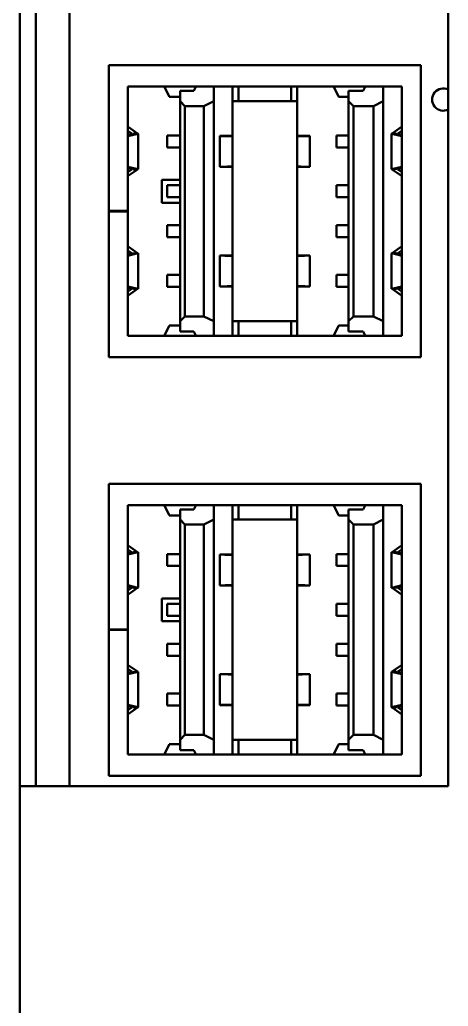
# Model space of a CAD drawing. Header units: millimetres. Extents: x 3324 to 4967, y 672 to 1683.
# Drawn here: x 3555.68 to 3577.18, y 1190.04 to 1239.54 of the extents above; entities that cross this region are included whole.
import ezdxf

# ---------------------------------------------------------------- set-up
doc = ezdxf.new("R2010")
doc.units = ezdxf.units.MM
doc.header["$LTSCALE"] = 1.8
doc.layers.add('외형선(ISO)', color=7, linetype='Continuous', lineweight=50)

msp = doc.modelspace()

# ---------------------------------------------------------------- linework, layer by layer
at = {"layer": '외형선(ISO)'}
for p, q in [((3555.683, 1201.081), (3555.683, 1277.081)), ((3556.483, 1277.081), (3556.483, 1201.081)), ((3558.183, 1277.081), (3558.183, 1201.081)), ((3577.183, 1277.081), (3577.183, 1201.081)), ((3560.154, 1237.256), (3575.804, 1237.256)), ((3560.154, 1237.256), (3560.154, 1229.941)), ((3575.804, 1222.606), (3575.804, 1237.256)), ((3561.104, 1229.941), (3561.104, 1236.181)), ((3561.104, 1236.181), (3574.854, 1236.181)), ((3562.941, 1236.169), (3563.18, 1235.686)), ((3563.724, 1235.964), (3563.724, 1235.456)), ((3563.724, 1235.964), (3564.416, 1235.964)), ((3564.517, 1236.169), (3564.416, 1235.964)), ((3565.424, 1235.456), (3565.424, 1236.181)), ((3566.354, 1236.181), (3566.354, 1235.456)), ((3566.654, 1236.181), (3566.654, 1235.456)), ((3569.304, 1235.456), (3569.304, 1236.181)), ((3569.604, 1235.456), (3569.604, 1236.181)), ((3571.68, 1235.686), (3571.441, 1236.169)), ((3572.174, 1235.456), (3572.174, 1235.964)), ((3572.174, 1235.964), (3572.916, 1235.964)), ((3572.916, 1235.964), (3573.017, 1236.169)), ((3573.924, 1235.456), (3573.924, 1236.181)), ((3574.854, 1236.181), (3574.854, 1223.681)), ((3563.724, 1235.661), (3563.189, 1235.661)), ((3563.724, 1235.456), (3563.724, 1224.406)), ((3563.724, 1235.456), (3563.974, 1235.206)), ((3564.924, 1235.206), (3565.424, 1235.456)), ((3565.424, 1224.406), (3565.424, 1235.456)), ((3566.354, 1224.406), (3566.354, 1235.456)), ((3566.354, 1235.456), (3569.604, 1235.456)), ((3569.604, 1224.406), (3569.604, 1235.456)), ((3571.689, 1235.661), (3572.174, 1235.661)), ((3572.174, 1235.456), (3572.174, 1224.406)), ((3572.424, 1235.206), (3572.174, 1235.456)), ((3573.924, 1235.456), (3573.424, 1235.206)), ((3573.924, 1224.406), (3573.924, 1235.456)), ((3563.974, 1235.206), (3564.924, 1235.206)), ((3563.974, 1224.656), (3563.974, 1235.206)), ((3564.924, 1235.206), (3564.924, 1224.656)), ((3573.424, 1235.206), (3572.424, 1235.206)), ((3572.424, 1224.656), (3572.424, 1235.206)), ((3573.424, 1235.206), (3573.424, 1224.656)), ((3561.104, 1233.964), (3561.299, 1233.83)), ((3561.118, 1234.16), (3561.596, 1233.83)), ((3574.362, 1233.83), (3574.84, 1234.16)), ((3574.66, 1233.83), (3574.854, 1233.964)), ((3561.541, 1233.802), (3561.104, 1233.7)), ((3561.264, 1233.802), (3561.104, 1233.765)), ((3561.356, 1233.802), (3561.541, 1233.802)), ((3561.397, 1233.83), (3561.596, 1233.83)), ((3561.624, 1233.816), (3561.624, 1232.045)), ((3563.724, 1233.731), (3563.072, 1233.731)), ((3563.072, 1233.131), (3563.072, 1233.731)), ((3565.72, 1233.704), (3565.72, 1232.157)), ((3566.165, 1233.694), (3566.354, 1233.684)), ((3569.604, 1233.684), (3569.793, 1233.694)), ((3570.238, 1233.704), (3570.238, 1232.157)), ((3572.174, 1233.731), (3571.572, 1233.731)), ((3571.572, 1233.131), (3571.572, 1233.731)), ((3574.334, 1233.816), (3574.334, 1232.045)), ((3574.561, 1233.83), (3574.362, 1233.83)), ((3574.602, 1233.802), (3574.417, 1233.802)), ((3574.854, 1233.7), (3574.417, 1233.802)), ((3574.854, 1233.765), (3574.694, 1233.802)), ((3563.724, 1233.131), (3563.072, 1233.131)), ((3572.174, 1233.131), (3571.572, 1233.131)), ((3561.541, 1232.059), (3561.104, 1232.161)), ((3561.264, 1232.059), (3561.104, 1232.097)), ((3561.104, 1231.897), (3561.299, 1232.031)), ((3561.118, 1231.701), (3561.596, 1232.031)), ((3561.356, 1232.059), (3561.541, 1232.059)), ((3561.397, 1232.031), (3561.596, 1232.031)), ((3566.165, 1232.167), (3566.354, 1232.177)), ((3569.604, 1232.177), (3569.793, 1232.167)), ((3574.362, 1232.031), (3574.84, 1231.701)), ((3574.854, 1232.161), (3574.417, 1232.059)), ((3574.602, 1232.059), (3574.417, 1232.059)), ((3574.66, 1232.031), (3574.854, 1231.897)), ((3574.854, 1232.097), (3574.694, 1232.059)), ((3562.804, 1231.506), (3563.724, 1231.506)), ((3562.804, 1230.356), (3562.804, 1231.506)), ((3563.724, 1231.231), (3563.072, 1231.231)), ((3563.072, 1230.631), (3563.072, 1231.231)), ((3572.174, 1231.231), (3571.572, 1231.231)), ((3571.572, 1230.631), (3571.572, 1231.231)), ((3563.724, 1230.631), (3563.072, 1230.631)), ((3572.174, 1230.631), (3571.572, 1230.631)), ((3560.154, 1229.921), (3560.154, 1229.941)), ((3560.154, 1229.941), (3561.104, 1229.941)), ((3561.104, 1229.921), (3561.104, 1229.941)), ((3563.724, 1230.356), (3562.804, 1230.356)), ((3561.104, 1229.921), (3560.154, 1229.921)), ((3560.154, 1229.921), (3560.154, 1222.606)), ((3561.104, 1223.681), (3561.104, 1229.921)), ((3563.724, 1229.231), (3563.072, 1229.231)), ((3563.072, 1228.631), (3563.072, 1229.231)), ((3572.174, 1229.231), (3571.572, 1229.231)), ((3571.572, 1228.631), (3571.572, 1229.231)), ((3563.724, 1228.631), (3563.072, 1228.631)), ((3572.174, 1228.631), (3571.572, 1228.631)), ((3561.299, 1227.83), (3561.104, 1227.964)), ((3561.596, 1227.83), (3561.118, 1228.16)), ((3574.84, 1228.16), (3574.362, 1227.83)), ((3574.854, 1227.964), (3574.66, 1227.83)), ((3561.104, 1227.7), (3561.541, 1227.802)), ((3561.104, 1227.765), (3561.264, 1227.802)), ((3561.356, 1227.802), (3561.541, 1227.802)), ((3561.624, 1226.045), (3561.624, 1227.816)), ((3565.72, 1226.157), (3565.72, 1227.704)), ((3566.354, 1227.684), (3566.165, 1227.694)), ((3569.793, 1227.694), (3569.604, 1227.684)), ((3570.238, 1226.157), (3570.238, 1227.704)), ((3574.334, 1226.045), (3574.334, 1227.816)), ((3574.561, 1227.83), (3574.362, 1227.83)), ((3574.602, 1227.802), (3574.417, 1227.802)), ((3574.417, 1227.802), (3574.854, 1227.7)), ((3574.694, 1227.802), (3574.854, 1227.765)), ((3563.724, 1226.731), (3563.072, 1226.731)), ((3563.072, 1226.131), (3563.072, 1226.731)), ((3572.174, 1226.731), (3571.572, 1226.731)), ((3571.572, 1226.131), (3571.572, 1226.731)), ((3561.104, 1226.161), (3561.541, 1226.059)), ((3561.104, 1226.097), (3561.264, 1226.059)), ((3561.299, 1226.031), (3561.104, 1225.897)), ((3561.596, 1226.031), (3561.118, 1225.701)), ((3561.356, 1226.059), (3561.541, 1226.059)), ((3561.397, 1226.031), (3561.596, 1226.031)), ((3563.724, 1226.131), (3563.072, 1226.131)), ((3566.354, 1226.177), (3566.165, 1226.167)), ((3569.793, 1226.167), (3569.604, 1226.177)), ((3572.174, 1226.131), (3571.572, 1226.131)), ((3574.561, 1226.031), (3574.362, 1226.031)), ((3574.84, 1225.701), (3574.362, 1226.031)), ((3574.417, 1226.059), (3574.854, 1226.161)), ((3574.602, 1226.059), (3574.417, 1226.059)), ((3574.854, 1225.897), (3574.66, 1226.031)), ((3574.694, 1226.059), (3574.854, 1226.097)), ((3563.724, 1224.406), (3563.974, 1224.656)), ((3563.974, 1224.656), (3564.924, 1224.656)), ((3564.924, 1224.656), (3565.424, 1224.406)), ((3572.424, 1224.656), (3572.174, 1224.406)), ((3573.424, 1224.656), (3572.424, 1224.656)), ((3573.924, 1224.406), (3573.424, 1224.656)), ((3563.18, 1224.175), (3562.941, 1223.692)), ((3563.189, 1224.2), (3563.724, 1224.2)), ((3563.724, 1224.406), (3563.724, 1223.897)), ((3565.424, 1223.681), (3565.424, 1224.406)), ((3566.354, 1224.406), (3566.354, 1223.681)), ((3566.354, 1224.406), (3569.604, 1224.406)), ((3566.654, 1224.406), (3566.654, 1223.681)), ((3569.304, 1223.681), (3569.304, 1224.406)), ((3569.604, 1223.681), (3569.604, 1224.406)), ((3571.441, 1223.692), (3571.68, 1224.175)), ((3572.174, 1224.2), (3571.689, 1224.2)), ((3572.174, 1224.406), (3572.174, 1223.897)), ((3573.924, 1224.406), (3573.924, 1223.681)), ((3574.854, 1223.681), (3561.104, 1223.681)), ((3564.416, 1223.897), (3563.724, 1223.897)), ((3564.416, 1223.897), (3564.517, 1223.692)), ((3572.916, 1223.897), (3572.174, 1223.897)), ((3573.017, 1223.692), (3572.916, 1223.897)), ((3575.804, 1222.606), (3560.154, 1222.606)), ((3560.154, 1216.256), (3575.804, 1216.256)), ((3560.154, 1216.256), (3560.154, 1208.941)), ((3575.804, 1201.606), (3575.804, 1216.256)), ((3561.104, 1208.941), (3561.104, 1215.181)), ((3561.104, 1215.181), (3574.854, 1215.181)), ((3562.941, 1215.169), (3563.18, 1214.686)), ((3564.517, 1215.169), (3564.416, 1214.964)), ((3565.424, 1214.456), (3565.424, 1215.181)), ((3566.354, 1215.181), (3566.354, 1214.456)), ((3566.654, 1215.181), (3566.654, 1214.456)), ((3569.304, 1214.456), (3569.304, 1215.181)), ((3569.604, 1214.456), (3569.604, 1215.181)), ((3571.68, 1214.686), (3571.441, 1215.169)), ((3572.916, 1214.964), (3573.017, 1215.169)), ((3573.924, 1214.456), (3573.924, 1215.181)), ((3574.854, 1215.181), (3574.854, 1202.681)), ((3563.724, 1214.661), (3563.189, 1214.661)), ((3563.724, 1214.964), (3563.724, 1214.456)), ((3563.724, 1214.964), (3564.416, 1214.964)), ((3571.689, 1214.661), (3572.174, 1214.661)), ((3572.174, 1214.456), (3572.174, 1214.964)), ((3572.174, 1214.964), (3572.916, 1214.964)), ((3563.724, 1214.456), (3563.724, 1203.406)), ((3563.724, 1214.456), (3563.974, 1214.206)), ((3563.974, 1214.206), (3564.924, 1214.206)), ((3563.974, 1203.656), (3563.974, 1214.206)), ((3564.924, 1214.206), (3565.424, 1214.456)), ((3564.924, 1214.206), (3564.924, 1203.656)), ((3565.424, 1203.406), (3565.424, 1214.456)), ((3566.354, 1203.406), (3566.354, 1214.456)), ((3566.354, 1214.456), (3569.604, 1214.456)), ((3569.604, 1203.406), (3569.604, 1214.456)), ((3572.174, 1214.456), (3572.174, 1203.406)), ((3572.424, 1214.206), (3572.174, 1214.456)), ((3573.424, 1214.206), (3572.424, 1214.206)), ((3572.424, 1203.656), (3572.424, 1214.206)), ((3573.924, 1214.456), (3573.424, 1214.206)), ((3573.424, 1214.206), (3573.424, 1203.656)), ((3573.924, 1203.406), (3573.924, 1214.456)), ((3561.118, 1213.16), (3561.596, 1212.83)), ((3574.362, 1212.83), (3574.84, 1213.16)), ((3561.104, 1212.964), (3561.299, 1212.83)), ((3561.541, 1212.802), (3561.104, 1212.7)), ((3561.264, 1212.802), (3561.104, 1212.765)), ((3561.356, 1212.802), (3561.541, 1212.802)), ((3561.397, 1212.83), (3561.596, 1212.83)), ((3561.624, 1212.816), (3561.624, 1211.045)), ((3563.724, 1212.731), (3563.072, 1212.731)), ((3563.072, 1212.131), (3563.072, 1212.731)), ((3565.72, 1212.704), (3565.72, 1211.157)), ((3566.165, 1212.694), (3566.354, 1212.684)), ((3569.604, 1212.684), (3569.793, 1212.694)), ((3570.238, 1212.704), (3570.238, 1211.157)), ((3572.174, 1212.731), (3571.572, 1212.731)), ((3571.572, 1212.131), (3571.572, 1212.731)), ((3574.334, 1212.816), (3574.334, 1211.045)), ((3574.561, 1212.83), (3574.362, 1212.83)), ((3574.602, 1212.802), (3574.417, 1212.802)), ((3574.854, 1212.7), (3574.417, 1212.802)), ((3574.66, 1212.83), (3574.854, 1212.964)), ((3574.854, 1212.765), (3574.694, 1212.802)), ((3563.724, 1212.131), (3563.072, 1212.131)), ((3572.174, 1212.131), (3571.572, 1212.131)), ((3561.541, 1211.059), (3561.104, 1211.161)), ((3566.165, 1211.167), (3566.354, 1211.177)), ((3569.604, 1211.177), (3569.793, 1211.167)), ((3574.854, 1211.161), (3574.417, 1211.059)), ((3561.264, 1211.059), (3561.104, 1211.097)), ((3561.104, 1210.897), (3561.299, 1211.031)), ((3561.118, 1210.701), (3561.596, 1211.031)), ((3561.356, 1211.059), (3561.541, 1211.059)), ((3561.397, 1211.031), (3561.596, 1211.031)), ((3574.362, 1211.031), (3574.84, 1210.701)), ((3574.602, 1211.059), (3574.417, 1211.059)), ((3574.66, 1211.031), (3574.854, 1210.897)), ((3574.854, 1211.097), (3574.694, 1211.059)), ((3562.804, 1210.506), (3563.724, 1210.506)), ((3562.804, 1209.356), (3562.804, 1210.506)), ((3563.724, 1210.231), (3563.072, 1210.231)), ((3563.072, 1209.631), (3563.072, 1210.231)), ((3572.174, 1210.231), (3571.572, 1210.231)), ((3571.572, 1209.631), (3571.572, 1210.231)), ((3563.724, 1209.631), (3563.072, 1209.631)), ((3572.174, 1209.631), (3571.572, 1209.631)), ((3563.724, 1209.356), (3562.804, 1209.356)), ((3560.154, 1208.921), (3560.154, 1208.941)), ((3560.154, 1208.941), (3561.104, 1208.941)), ((3561.104, 1208.921), (3560.154, 1208.921)), ((3560.154, 1208.921), (3560.154, 1201.606)), ((3561.104, 1208.921), (3561.104, 1208.941)), ((3561.104, 1202.681), (3561.104, 1208.921)), ((3563.724, 1208.231), (3563.072, 1208.231)), ((3563.072, 1207.631), (3563.072, 1208.231)), ((3572.174, 1208.231), (3571.572, 1208.231)), ((3571.572, 1207.631), (3571.572, 1208.231)), ((3561.596, 1206.83), (3561.118, 1207.16)), ((3563.724, 1207.631), (3563.072, 1207.631)), ((3572.174, 1207.631), (3571.572, 1207.631)), ((3574.84, 1207.16), (3574.362, 1206.83)), ((3561.299, 1206.83), (3561.104, 1206.964)), ((3561.104, 1206.7), (3561.541, 1206.802)), ((3561.104, 1206.765), (3561.264, 1206.802)), ((3561.356, 1206.802), (3561.541, 1206.802)), ((3561.624, 1205.045), (3561.624, 1206.816)), ((3565.72, 1205.157), (3565.72, 1206.704)), ((3566.354, 1206.684), (3566.165, 1206.694)), ((3569.793, 1206.694), (3569.604, 1206.684)), ((3570.238, 1205.157), (3570.238, 1206.704)), ((3574.334, 1205.045), (3574.334, 1206.816)), ((3574.561, 1206.83), (3574.362, 1206.83)), ((3574.602, 1206.802), (3574.417, 1206.802)), ((3574.417, 1206.802), (3574.854, 1206.7)), ((3574.854, 1206.964), (3574.66, 1206.83)), ((3574.694, 1206.802), (3574.854, 1206.765)), ((3563.724, 1205.731), (3563.072, 1205.731)), ((3563.072, 1205.131), (3563.072, 1205.731)), ((3572.174, 1205.731), (3571.572, 1205.731)), ((3571.572, 1205.131), (3571.572, 1205.731)), ((3566.354, 1205.177), (3566.165, 1205.167)), ((3569.793, 1205.167), (3569.604, 1205.177)), ((3561.104, 1205.161), (3561.541, 1205.059)), ((3561.104, 1205.097), (3561.264, 1205.059)), ((3561.299, 1205.031), (3561.104, 1204.897)), ((3561.596, 1205.031), (3561.118, 1204.701)), ((3561.356, 1205.059), (3561.541, 1205.059)), ((3561.397, 1205.031), (3561.596, 1205.031)), ((3563.724, 1205.131), (3563.072, 1205.131)), ((3572.174, 1205.131), (3571.572, 1205.131)), ((3574.561, 1205.031), (3574.362, 1205.031)), ((3574.84, 1204.701), (3574.362, 1205.031)), ((3574.417, 1205.059), (3574.854, 1205.161)), ((3574.602, 1205.059), (3574.417, 1205.059)), ((3574.854, 1204.897), (3574.66, 1205.031)), ((3574.694, 1205.059), (3574.854, 1205.097)), ((3563.189, 1203.2), (3563.724, 1203.2)), ((3563.724, 1203.406), (3563.974, 1203.656)), ((3563.724, 1203.406), (3563.724, 1202.897)), ((3563.974, 1203.656), (3564.924, 1203.656)), ((3564.924, 1203.656), (3565.424, 1203.406)), ((3565.424, 1202.681), (3565.424, 1203.406)), ((3566.354, 1203.406), (3566.354, 1202.681)), ((3566.354, 1203.406), (3569.604, 1203.406)), ((3566.654, 1203.406), (3566.654, 1202.681)), ((3569.304, 1202.681), (3569.304, 1203.406)), ((3569.604, 1202.681), (3569.604, 1203.406)), ((3572.174, 1203.2), (3571.689, 1203.2)), ((3572.424, 1203.656), (3572.174, 1203.406)), ((3572.174, 1203.406), (3572.174, 1202.897)), ((3573.424, 1203.656), (3572.424, 1203.656)), ((3573.924, 1203.406), (3573.424, 1203.656)), ((3573.924, 1203.406), (3573.924, 1202.681)), ((3563.18, 1203.175), (3562.941, 1202.692)), ((3564.416, 1202.897), (3563.724, 1202.897)), ((3564.416, 1202.897), (3564.517, 1202.692)), ((3571.441, 1202.692), (3571.68, 1203.175)), ((3572.916, 1202.897), (3572.174, 1202.897)), ((3573.017, 1202.692), (3572.916, 1202.897)), ((3574.854, 1202.681), (3561.104, 1202.681)), ((3575.804, 1201.606), (3560.154, 1201.606)), ((3555.683, 1201.081), (3555.683, 1182.181)), ((3577.183, 1201.081), (3555.683, 1201.081))]:
    msp.add_line(p, q, dxfattribs=at)
msp.add_arc((3576.933, 1235.531), 0.559, 63.4238, 296.5762, dxfattribs=at)
for points, knots in [([(3562.941, 1236.169), (3562.94, 1236.17), (3562.94, 1236.171), (3562.938, 1236.175), (3562.936, 1236.178), (3562.935, 1236.181)], [0.01880571, 0.01880571, 0.01880571, 0.01880571, 0.02109711, 0.02109711, 0.02996232, 0.02996232, 0.02996232, 0.02996232]), ([(3564.523, 1236.181), (3564.521, 1236.177), (3564.519, 1236.173), (3564.518, 1236.17), (3564.517, 1236.17), (3564.517, 1236.169)], [0.029408258, 0.029408258, 0.029408258, 0.029408258, 0.038998006, 0.038998006, 0.039091455, 0.039091455, 0.039091455, 0.039091455]), ([(3571.441, 1236.169), (3571.44, 1236.17), (3571.44, 1236.171), (3571.438, 1236.175), (3571.436, 1236.178), (3571.435, 1236.181)], [0.01880571, 0.01880571, 0.01880571, 0.01880571, 0.02109711, 0.02109711, 0.02996232, 0.02996232, 0.02996232, 0.02996232]), ([(3573.023, 1236.181), (3573.021, 1236.177), (3573.019, 1236.173), (3573.018, 1236.17), (3573.017, 1236.17), (3573.017, 1236.169)], [0.029408258, 0.029408258, 0.029408258, 0.029408258, 0.038998006, 0.038998006, 0.039091455, 0.039091455, 0.039091455, 0.039091455]), ([(3561.118, 1234.16), (3561.117, 1234.16), (3561.117, 1234.161), (3561.112, 1234.164), (3561.108, 1234.167), (3561.104, 1234.17)], [0.06869494, 0.06869494, 0.06869494, 0.06869494, 0.07043523, 0.07043523, 0.07973973, 0.07973973, 0.07973973, 0.07973973]), ([(3574.854, 1234.17), (3574.853, 1234.169), (3574.852, 1234.169), (3574.847, 1234.165), (3574.843, 1234.162), (3574.84, 1234.16)], [0.01563502, 0.01563502, 0.01563502, 0.01563502, 0.018099096, 0.018099096, 0.025606616, 0.025606616, 0.025606616, 0.025606616]), ([(3561.541, 1233.802), (3561.559, 1233.805), (3561.576, 1233.808), (3561.604, 1233.812), (3561.614, 1233.814), (3561.624, 1233.816)], [0.02318134, 0.02318134, 0.02318134, 0.02318134, 0.03687763, 0.03687763, 0.0449219, 0.0449219, 0.0449219, 0.0449219]), ([(3561.596, 1233.83), (3561.6, 1233.827), (3561.605, 1233.825), (3561.614, 1233.82), (3561.619, 1233.818), (3561.624, 1233.816)], [-0.07639897, -0.07639897, -0.07639897, -0.07639897, -0.06747271, -0.06747271, -0.05747915, -0.05747915, -0.05747915, -0.05747915]), ([(3566.204, 1233.71), (3566.196, 1233.709), (3566.189, 1233.709), (3566.137, 1233.708), (3566.087, 1233.707), (3565.981, 1233.705), (3565.927, 1233.705), (3565.848, 1233.704), (3565.823, 1233.704), (3565.781, 1233.704), (3565.764, 1233.704), (3565.738, 1233.704), (3565.729, 1233.704), (3565.72, 1233.704)], [0.01425465, 0.01425465, 0.01425465, 0.01425465, 0.01735608, 0.01735608, 0.03475279, 0.03475279, 0.0512262, 0.0512262, 0.05859823, 0.05859823, 0.06389671, 0.06389671, 0.06663576, 0.06663576, 0.06663576, 0.06663576]), ([(3566.165, 1233.694), (3566.051, 1233.698), (3565.938, 1233.701), (3565.79, 1233.703), (3565.755, 1233.704), (3565.72, 1233.704)], [-0.4744937, -0.4744937, -0.4744937, -0.4744937, -0.4394163, -0.4394163, -0.42897752, -0.42897752, -0.42897752, -0.42897752]), ([(3569.604, 1233.698), (3569.605, 1233.698), (3569.606, 1233.698), (3569.631, 1233.7), (3569.652, 1233.701), (3569.679, 1233.702), (3569.684, 1233.702), (3569.688, 1233.702)], [-0.03387851, -0.03387851, -0.03387851, -0.03387851, -0.033428, -0.033428, -0.02380104, -0.02380104, -0.02198071, -0.02198071, -0.02198071, -0.02198071]), ([(3569.754, 1233.71), (3569.778, 1233.709), (3569.804, 1233.708), (3569.872, 1233.707), (3569.916, 1233.706), (3570.004, 1233.705), (3570.046, 1233.705), (3570.113, 1233.704), (3570.137, 1233.704), (3570.179, 1233.704), (3570.196, 1233.704), (3570.222, 1233.704), (3570.23, 1233.704), (3570.238, 1233.704)], [-0.19811893, -0.19811893, -0.19811893, -0.19811893, -0.18825245, -0.18825245, -0.17370139, -0.17370139, -0.16084411, -0.16084411, -0.15360481, -0.15360481, -0.14833177, -0.14833177, -0.14576615, -0.14576615, -0.14576615, -0.14576615]), ([(3569.793, 1233.694), (3569.818, 1233.695), (3569.843, 1233.696), (3570.009, 1233.701), (3570.132, 1233.703), (3570.238, 1233.704)], [0.01348387, 0.01348387, 0.01348387, 0.01348387, 0.02546538, 0.02546538, 0.0923486, 0.0923486, 0.0923486, 0.0923486]), ([(3574.362, 1233.83), (3574.358, 1233.827), (3574.353, 1233.825), (3574.344, 1233.82), (3574.339, 1233.818), (3574.334, 1233.816)], [0.00830122, 0.00830122, 0.00830122, 0.00830122, 0.01842449, 0.01842449, 0.03058394, 0.03058394, 0.03058394, 0.03058394]), ([(3574.417, 1233.802), (3574.399, 1233.805), (3574.381, 1233.808), (3574.354, 1233.813), (3574.344, 1233.814), (3574.334, 1233.816)], [-0.05999251, -0.05999251, -0.05999251, -0.05999251, -0.04658135, -0.04658135, -0.03895241, -0.03895241, -0.03895241, -0.03895241]), ([(3561.541, 1232.059), (3561.562, 1232.056), (3561.582, 1232.052), (3561.605, 1232.048), (3561.614, 1232.047), (3561.624, 1232.045)], [-0.05658912, -0.05658912, -0.05658912, -0.05658912, -0.0462747, -0.0462747, -0.03891011, -0.03891011, -0.03891011, -0.03891011]), ([(3565.72, 1232.157), (3565.826, 1232.158), (3565.949, 1232.16), (3566.115, 1232.165), (3566.14, 1232.166), (3566.165, 1232.167)], [-0.09234603, -0.09234603, -0.09234603, -0.09234603, -0.0254628, -0.0254628, -0.01348123, -0.01348123, -0.01348123, -0.01348123]), ([(3566.204, 1232.151), (3566.18, 1232.152), (3566.155, 1232.153), (3566.086, 1232.154), (3566.042, 1232.155), (3565.954, 1232.156), (3565.912, 1232.156), (3565.845, 1232.157), (3565.821, 1232.157), (3565.779, 1232.157), (3565.762, 1232.157), (3565.737, 1232.157), (3565.728, 1232.157), (3565.72, 1232.157)], [-0.19811107, -0.19811107, -0.19811107, -0.19811107, -0.18825441, -0.18825441, -0.17370212, -0.17370212, -0.16084124, -0.16084124, -0.15359998, -0.15359998, -0.14832643, -0.14832643, -0.14575828, -0.14575828, -0.14575828, -0.14575828]), ([(3566.354, 1232.163), (3566.353, 1232.163), (3566.352, 1232.163), (3566.328, 1232.161), (3566.306, 1232.16), (3566.279, 1232.159), (3566.274, 1232.159), (3566.27, 1232.159)], [-0.03383535, -0.03383535, -0.03383535, -0.03383535, -0.03339931, -0.03339931, -0.02379212, -0.02379212, -0.0219424, -0.0219424, -0.0219424, -0.0219424]), ([(3570.238, 1232.157), (3570.229, 1232.157), (3570.22, 1232.157), (3570.194, 1232.157), (3570.177, 1232.157), (3570.135, 1232.157), (3570.11, 1232.157), (3570.031, 1232.156), (3569.977, 1232.156), (3569.871, 1232.154), (3569.821, 1232.153), (3569.769, 1232.152), (3569.762, 1232.152), (3569.754, 1232.151)], [-0.06663264, -0.06663264, -0.06663264, -0.06663264, -0.0638942, -0.0638942, -0.05859567, -0.05859567, -0.05122405, -0.05122405, -0.03475355, -0.03475355, -0.01736037, -0.01736037, -0.01425156, -0.01425156, -0.01425156, -0.01425156]), ([(3569.793, 1232.167), (3569.907, 1232.163), (3570.02, 1232.16), (3570.168, 1232.158), (3570.203, 1232.157), (3570.238, 1232.157)], [-0.47445291, -0.47445291, -0.47445291, -0.47445291, -0.43937856, -0.43937856, -0.42893906, -0.42893906, -0.42893906, -0.42893906]), ([(3574.362, 1232.031), (3574.358, 1232.034), (3574.352, 1232.036), (3574.344, 1232.041), (3574.339, 1232.043), (3574.334, 1232.045)], [-0.07377707, -0.07377707, -0.07377707, -0.07377707, -0.06686764, -0.06686764, -0.05672518, -0.05672518, -0.05672518, -0.05672518]), ([(3561.118, 1231.701), (3561.115, 1231.699), (3561.111, 1231.696), (3561.106, 1231.693), (3561.105, 1231.692), (3561.104, 1231.691)], [-0.025606616, -0.025606616, -0.025606616, -0.025606616, -0.018099096, -0.018099096, -0.015635019, -0.015635019, -0.015635019, -0.015635019]), ([(3574.84, 1231.701), (3574.843, 1231.699), (3574.847, 1231.696), (3574.852, 1231.693), (3574.853, 1231.692), (3574.854, 1231.691)], [0.04612901, 0.04612901, 0.04612901, 0.04612901, 0.05448427, 0.05448427, 0.05723457, 0.05723457, 0.05723457, 0.05723457]), ([(3561.118, 1228.16), (3561.117, 1228.16), (3561.117, 1228.161), (3561.112, 1228.164), (3561.108, 1228.167), (3561.104, 1228.17)], [0.06869494, 0.06869494, 0.06869494, 0.06869494, 0.07043523, 0.07043523, 0.07973973, 0.07973973, 0.07973973, 0.07973973]), ([(3574.851, 1228.168), (3574.851, 1228.168), (3574.851, 1228.168), (3574.852, 1228.169), (3574.853, 1228.171), (3574.854, 1228.173)], [-0.0097503302, -0.0097503302, -0.0097503302, -0.0097503302, -0.0096534836, -0.0096534836, -0.009162318, -0.009162318, -0.009162318, -0.009162318]), ([(3561.596, 1227.83), (3561.601, 1227.827), (3561.606, 1227.825), (3561.614, 1227.82), (3561.619, 1227.818), (3561.624, 1227.816)], [-0.07377707, -0.07377707, -0.07377707, -0.07377707, -0.06686764, -0.06686764, -0.05672518, -0.05672518, -0.05672518, -0.05672518]), ([(3565.72, 1227.704), (3565.729, 1227.704), (3565.738, 1227.704), (3565.764, 1227.704), (3565.781, 1227.704), (3565.823, 1227.704), (3565.848, 1227.704), (3565.927, 1227.705), (3565.981, 1227.705), (3566.087, 1227.707), (3566.137, 1227.708), (3566.189, 1227.709), (3566.196, 1227.709), (3566.204, 1227.71)], [-0.06663264, -0.06663264, -0.06663264, -0.06663264, -0.0638942, -0.0638942, -0.05859567, -0.05859567, -0.05122405, -0.05122405, -0.03475355, -0.03475355, -0.01736037, -0.01736037, -0.01425156, -0.01425156, -0.01425156, -0.01425156]), ([(3566.165, 1227.694), (3566.051, 1227.698), (3565.938, 1227.701), (3565.79, 1227.703), (3565.755, 1227.704), (3565.72, 1227.704)], [-0.47445291, -0.47445291, -0.47445291, -0.47445291, -0.43937856, -0.43937856, -0.42893906, -0.42893906, -0.42893906, -0.42893906]), ([(3569.604, 1227.698), (3569.605, 1227.698), (3569.606, 1227.698), (3569.63, 1227.7), (3569.652, 1227.701), (3569.679, 1227.702), (3569.684, 1227.702), (3569.688, 1227.702)], [-0.03383535, -0.03383535, -0.03383535, -0.03383535, -0.03339931, -0.03339931, -0.02379212, -0.02379212, -0.0219424, -0.0219424, -0.0219424, -0.0219424]), ([(3569.754, 1227.71), (3569.784, 1227.709), (3569.817, 1227.708), (3569.894, 1227.706), (3569.938, 1227.706), (3570.023, 1227.705), (3570.063, 1227.705), (3570.125, 1227.704), (3570.148, 1227.704), (3570.186, 1227.704), (3570.202, 1227.704), (3570.225, 1227.704), (3570.232, 1227.704), (3570.238, 1227.704)], [-0.19811085, -0.19811085, -0.19811085, -0.19811085, -0.18566656, -0.18566656, -0.17144598, -0.17144598, -0.15945779, -0.15945779, -0.15275399, -0.15275399, -0.14779999, -0.14779999, -0.14575763, -0.14575763, -0.14575763, -0.14575763]), ([(3570.238, 1227.704), (3570.133, 1227.703), (3570.008, 1227.701), (3569.843, 1227.696), (3569.818, 1227.695), (3569.793, 1227.694)], [-0.09203335, -0.09203335, -0.09203335, -0.09203335, -0.02546387, -0.02546387, -0.01348123, -0.01348123, -0.01348123, -0.01348123]), ([(3574.417, 1227.802), (3574.396, 1227.805), (3574.376, 1227.809), (3574.353, 1227.813), (3574.344, 1227.814), (3574.334, 1227.816)], [-0.05658912, -0.05658912, -0.05658912, -0.05658912, -0.0462747, -0.0462747, -0.03891011, -0.03891011, -0.03891011, -0.03891011]), ([(3561.541, 1226.059), (3561.559, 1226.056), (3561.577, 1226.053), (3561.604, 1226.049), (3561.614, 1226.047), (3561.624, 1226.045)], [-0.05999251, -0.05999251, -0.05999251, -0.05999251, -0.04658135, -0.04658135, -0.03895241, -0.03895241, -0.03895241, -0.03895241]), ([(3561.596, 1226.031), (3561.6, 1226.034), (3561.605, 1226.036), (3561.614, 1226.041), (3561.619, 1226.043), (3561.624, 1226.045)], [0.00830122, 0.00830122, 0.00830122, 0.00830122, 0.01842449, 0.01842449, 0.03058394, 0.03058394, 0.03058394, 0.03058394]), ([(3566.165, 1226.167), (3566.14, 1226.166), (3566.115, 1226.165), (3565.949, 1226.16), (3565.826, 1226.158), (3565.72, 1226.157)], [0.01348387, 0.01348387, 0.01348387, 0.01348387, 0.02546538, 0.02546538, 0.0923486, 0.0923486, 0.0923486, 0.0923486]), ([(3566.204, 1226.151), (3566.18, 1226.152), (3566.154, 1226.153), (3566.086, 1226.154), (3566.042, 1226.155), (3565.954, 1226.156), (3565.912, 1226.156), (3565.845, 1226.157), (3565.821, 1226.157), (3565.779, 1226.157), (3565.762, 1226.157), (3565.736, 1226.157), (3565.728, 1226.157), (3565.72, 1226.157)], [-0.19811893, -0.19811893, -0.19811893, -0.19811893, -0.18825245, -0.18825245, -0.17370139, -0.17370139, -0.16084411, -0.16084411, -0.15360481, -0.15360481, -0.14833177, -0.14833177, -0.14576615, -0.14576615, -0.14576615, -0.14576615]), ([(3566.27, 1226.159), (3566.274, 1226.159), (3566.279, 1226.159), (3566.306, 1226.16), (3566.328, 1226.161), (3566.352, 1226.163), (3566.353, 1226.163), (3566.354, 1226.163)], [0.02198071, 0.02198071, 0.02198071, 0.02198071, 0.02380104, 0.02380104, 0.033428, 0.033428, 0.03387851, 0.03387851, 0.03387851, 0.03387851]), ([(3569.754, 1226.151), (3569.762, 1226.152), (3569.769, 1226.152), (3569.821, 1226.153), (3569.871, 1226.154), (3569.978, 1226.156), (3570.034, 1226.156), (3570.114, 1226.157), (3570.138, 1226.157), (3570.179, 1226.157), (3570.195, 1226.157), (3570.221, 1226.157), (3570.229, 1226.157), (3570.238, 1226.157)], [0.01425464, 0.01425464, 0.01425464, 0.01425464, 0.01735297, 0.01735297, 0.03470768, 0.03470768, 0.05164842, 0.05164842, 0.05887393, 0.05887393, 0.0639295, 0.0639295, 0.06663823, 0.06663823, 0.06663823, 0.06663823]), ([(3569.793, 1226.167), (3569.908, 1226.163), (3570.023, 1226.16), (3570.171, 1226.158), (3570.204, 1226.157), (3570.238, 1226.157)], [-0.45611244, -0.45611244, -0.45611244, -0.45611244, -0.42055833, -0.42055833, -0.41049691, -0.41049691, -0.41049691, -0.41049691]), ([(3574.417, 1226.059), (3574.399, 1226.056), (3574.382, 1226.053), (3574.354, 1226.049), (3574.344, 1226.047), (3574.334, 1226.045)], [0.02318134, 0.02318134, 0.02318134, 0.02318134, 0.03687763, 0.03687763, 0.0449219, 0.0449219, 0.0449219, 0.0449219]), ([(3574.362, 1226.031), (3574.358, 1226.034), (3574.353, 1226.036), (3574.344, 1226.041), (3574.339, 1226.043), (3574.334, 1226.045)], [-0.07639897, -0.07639897, -0.07639897, -0.07639897, -0.06747271, -0.06747271, -0.05747915, -0.05747915, -0.05747915, -0.05747915]), ([(3561.104, 1225.691), (3561.105, 1225.692), (3561.106, 1225.693), (3561.111, 1225.696), (3561.115, 1225.699), (3561.118, 1225.701)], [0.01563502, 0.01563502, 0.01563502, 0.01563502, 0.018099096, 0.018099096, 0.025606616, 0.025606616, 0.025606616, 0.025606616]), ([(3574.851, 1225.693), (3574.85, 1225.694), (3574.849, 1225.694), (3574.846, 1225.697), (3574.843, 1225.699), (3574.84, 1225.701)], [-0.054556877, -0.054556877, -0.054556877, -0.054556877, -0.052743472, -0.052743472, -0.046119878, -0.046119878, -0.046119878, -0.046119878]), ([(3563.18, 1224.175), (3563.181, 1224.178), (3563.182, 1224.181), (3563.185, 1224.189), (3563.187, 1224.195), (3563.189, 1224.2)], [0.001814207, 0.001814207, 0.001814207, 0.001814207, 0.002954438, 0.002954438, 0.006804794, 0.006804794, 0.006804794, 0.006804794]), ([(3571.68, 1224.175), (3571.681, 1224.178), (3571.682, 1224.181), (3571.685, 1224.189), (3571.687, 1224.195), (3571.689, 1224.2)], [0.001814207, 0.001814207, 0.001814207, 0.001814207, 0.002954441, 0.002954441, 0.006804799, 0.006804799, 0.006804799, 0.006804799]), ([(3562.941, 1223.692), (3562.941, 1223.692), (3562.941, 1223.691), (3562.939, 1223.688), (3562.937, 1223.684), (3562.935, 1223.681)], [-0.039091455, -0.039091455, -0.039091455, -0.039091455, -0.038998006, -0.038998006, -0.02940826, -0.02940826, -0.02940826, -0.02940826]), ([(3564.517, 1223.692), (3564.518, 1223.691), (3564.518, 1223.69), (3564.521, 1223.686), (3564.522, 1223.683), (3564.523, 1223.681)], [0.01880571, 0.01880571, 0.01880571, 0.01880571, 0.02109711, 0.02109711, 0.02996233, 0.02996233, 0.02996233, 0.02996233]), ([(3571.435, 1223.681), (3571.437, 1223.684), (3571.439, 1223.688), (3571.441, 1223.691), (3571.441, 1223.692), (3571.441, 1223.692)], [0.029408258, 0.029408258, 0.029408258, 0.029408258, 0.038998006, 0.038998006, 0.039091455, 0.039091455, 0.039091455, 0.039091455]), ([(3573.017, 1223.692), (3573.018, 1223.691), (3573.018, 1223.69), (3573.021, 1223.686), (3573.022, 1223.683), (3573.023, 1223.681)], [0.01880571, 0.01880571, 0.01880571, 0.01880571, 0.02109711, 0.02109711, 0.02996232, 0.02996232, 0.02996232, 0.02996232]), ([(3562.941, 1215.169), (3562.94, 1215.17), (3562.94, 1215.171), (3562.938, 1215.175), (3562.936, 1215.178), (3562.935, 1215.181)], [0.01880571, 0.01880571, 0.01880571, 0.01880571, 0.02109711, 0.02109711, 0.02996232, 0.02996232, 0.02996232, 0.02996232]), ([(3564.523, 1215.181), (3564.521, 1215.177), (3564.519, 1215.173), (3564.518, 1215.17), (3564.517, 1215.17), (3564.517, 1215.169)], [0.029408258, 0.029408258, 0.029408258, 0.029408258, 0.038998006, 0.038998006, 0.039091455, 0.039091455, 0.039091455, 0.039091455]), ([(3571.441, 1215.169), (3571.44, 1215.17), (3571.44, 1215.171), (3571.438, 1215.175), (3571.436, 1215.178), (3571.435, 1215.181)], [0.01880571, 0.01880571, 0.01880571, 0.01880571, 0.02109711, 0.02109711, 0.02996232, 0.02996232, 0.02996232, 0.02996232]), ([(3573.023, 1215.181), (3573.021, 1215.177), (3573.019, 1215.173), (3573.018, 1215.17), (3573.017, 1215.17), (3573.017, 1215.169)], [0.029408258, 0.029408258, 0.029408258, 0.029408258, 0.038998006, 0.038998006, 0.039091455, 0.039091455, 0.039091455, 0.039091455]), ([(3561.118, 1213.16), (3561.117, 1213.16), (3561.117, 1213.161), (3561.112, 1213.164), (3561.108, 1213.167), (3561.104, 1213.17)], [0.06869494, 0.06869494, 0.06869494, 0.06869494, 0.07043523, 0.07043523, 0.07973973, 0.07973973, 0.07973973, 0.07973973]), ([(3574.854, 1213.17), (3574.853, 1213.169), (3574.852, 1213.169), (3574.847, 1213.165), (3574.843, 1213.162), (3574.84, 1213.16)], [0.01563502, 0.01563502, 0.01563502, 0.01563502, 0.018099096, 0.018099096, 0.025606616, 0.025606616, 0.025606616, 0.025606616]), ([(3561.541, 1212.802), (3561.559, 1212.805), (3561.576, 1212.808), (3561.604, 1212.812), (3561.614, 1212.814), (3561.624, 1212.816)], [0.02318134, 0.02318134, 0.02318134, 0.02318134, 0.03687763, 0.03687763, 0.0449219, 0.0449219, 0.0449219, 0.0449219]), ([(3561.596, 1212.83), (3561.6, 1212.827), (3561.605, 1212.825), (3561.614, 1212.82), (3561.619, 1212.818), (3561.624, 1212.816)], [-0.07639897, -0.07639897, -0.07639897, -0.07639897, -0.06747271, -0.06747271, -0.05747915, -0.05747915, -0.05747915, -0.05747915]), ([(3566.204, 1212.71), (3566.196, 1212.709), (3566.189, 1212.709), (3566.137, 1212.708), (3566.087, 1212.707), (3565.981, 1212.705), (3565.927, 1212.705), (3565.848, 1212.704), (3565.823, 1212.704), (3565.781, 1212.704), (3565.764, 1212.704), (3565.738, 1212.704), (3565.729, 1212.704), (3565.72, 1212.704)], [0.01425465, 0.01425465, 0.01425465, 0.01425465, 0.01735608, 0.01735608, 0.03475279, 0.03475279, 0.0512262, 0.0512262, 0.05859823, 0.05859823, 0.06389671, 0.06389671, 0.06663576, 0.06663576, 0.06663576, 0.06663576]), ([(3566.165, 1212.694), (3566.051, 1212.698), (3565.938, 1212.701), (3565.79, 1212.703), (3565.755, 1212.704), (3565.72, 1212.704)], [-0.4744937, -0.4744937, -0.4744937, -0.4744937, -0.4394163, -0.4394163, -0.42897752, -0.42897752, -0.42897752, -0.42897752]), ([(3569.604, 1212.698), (3569.605, 1212.698), (3569.606, 1212.698), (3569.631, 1212.7), (3569.652, 1212.701), (3569.679, 1212.702), (3569.684, 1212.702), (3569.688, 1212.702)], [-0.03387851, -0.03387851, -0.03387851, -0.03387851, -0.033428, -0.033428, -0.02380104, -0.02380104, -0.02198071, -0.02198071, -0.02198071, -0.02198071]), ([(3569.754, 1212.71), (3569.778, 1212.709), (3569.804, 1212.708), (3569.872, 1212.707), (3569.916, 1212.706), (3570.004, 1212.705), (3570.046, 1212.705), (3570.113, 1212.704), (3570.137, 1212.704), (3570.179, 1212.704), (3570.196, 1212.704), (3570.222, 1212.704), (3570.23, 1212.704), (3570.238, 1212.704)], [-0.19811893, -0.19811893, -0.19811893, -0.19811893, -0.18825245, -0.18825245, -0.17370139, -0.17370139, -0.16084411, -0.16084411, -0.15360481, -0.15360481, -0.14833177, -0.14833177, -0.14576615, -0.14576615, -0.14576615, -0.14576615]), ([(3569.793, 1212.694), (3569.818, 1212.695), (3569.843, 1212.696), (3570.009, 1212.701), (3570.132, 1212.703), (3570.238, 1212.704)], [0.01348387, 0.01348387, 0.01348387, 0.01348387, 0.02546538, 0.02546538, 0.0923486, 0.0923486, 0.0923486, 0.0923486]), ([(3574.362, 1212.83), (3574.358, 1212.827), (3574.353, 1212.825), (3574.344, 1212.82), (3574.339, 1212.818), (3574.334, 1212.816)], [0.00830122, 0.00830122, 0.00830122, 0.00830122, 0.01842449, 0.01842449, 0.03058394, 0.03058394, 0.03058394, 0.03058394]), ([(3574.417, 1212.802), (3574.399, 1212.805), (3574.381, 1212.808), (3574.354, 1212.813), (3574.344, 1212.814), (3574.334, 1212.816)], [-0.05999251, -0.05999251, -0.05999251, -0.05999251, -0.04658135, -0.04658135, -0.03895241, -0.03895241, -0.03895241, -0.03895241]), ([(3565.72, 1211.157), (3565.826, 1211.158), (3565.949, 1211.16), (3566.115, 1211.165), (3566.14, 1211.166), (3566.165, 1211.167)], [-0.09234603, -0.09234603, -0.09234603, -0.09234603, -0.0254628, -0.0254628, -0.01348123, -0.01348123, -0.01348123, -0.01348123]), ([(3566.204, 1211.151), (3566.18, 1211.152), (3566.155, 1211.153), (3566.086, 1211.154), (3566.042, 1211.155), (3565.954, 1211.156), (3565.912, 1211.156), (3565.845, 1211.157), (3565.821, 1211.157), (3565.779, 1211.157), (3565.762, 1211.157), (3565.737, 1211.157), (3565.728, 1211.157), (3565.72, 1211.157)], [-0.19811107, -0.19811107, -0.19811107, -0.19811107, -0.18825441, -0.18825441, -0.17370212, -0.17370212, -0.16084124, -0.16084124, -0.15359998, -0.15359998, -0.14832643, -0.14832643, -0.14575828, -0.14575828, -0.14575828, -0.14575828]), ([(3566.354, 1211.163), (3566.353, 1211.163), (3566.352, 1211.163), (3566.328, 1211.161), (3566.306, 1211.16), (3566.279, 1211.159), (3566.274, 1211.159), (3566.27, 1211.159)], [-0.03383535, -0.03383535, -0.03383535, -0.03383535, -0.03339931, -0.03339931, -0.02379212, -0.02379212, -0.0219424, -0.0219424, -0.0219424, -0.0219424]), ([(3570.238, 1211.157), (3570.229, 1211.157), (3570.22, 1211.157), (3570.194, 1211.157), (3570.177, 1211.157), (3570.135, 1211.157), (3570.11, 1211.157), (3570.031, 1211.156), (3569.977, 1211.156), (3569.871, 1211.154), (3569.821, 1211.153), (3569.769, 1211.152), (3569.762, 1211.152), (3569.754, 1211.151)], [-0.06663264, -0.06663264, -0.06663264, -0.06663264, -0.0638942, -0.0638942, -0.05859567, -0.05859567, -0.05122405, -0.05122405, -0.03475355, -0.03475355, -0.01736037, -0.01736037, -0.01425156, -0.01425156, -0.01425156, -0.01425156]), ([(3569.793, 1211.167), (3569.907, 1211.163), (3570.02, 1211.16), (3570.168, 1211.158), (3570.203, 1211.157), (3570.238, 1211.157)], [-0.47445291, -0.47445291, -0.47445291, -0.47445291, -0.43937856, -0.43937856, -0.42893906, -0.42893906, -0.42893906, -0.42893906]), ([(3561.118, 1210.701), (3561.115, 1210.699), (3561.111, 1210.696), (3561.106, 1210.693), (3561.105, 1210.692), (3561.104, 1210.691)], [-0.025606616, -0.025606616, -0.025606616, -0.025606616, -0.018099096, -0.018099096, -0.015635019, -0.015635019, -0.015635019, -0.015635019]), ([(3561.541, 1211.059), (3561.562, 1211.056), (3561.582, 1211.052), (3561.605, 1211.048), (3561.614, 1211.047), (3561.624, 1211.045)], [-0.05658912, -0.05658912, -0.05658912, -0.05658912, -0.0462747, -0.0462747, -0.03891011, -0.03891011, -0.03891011, -0.03891011]), ([(3574.362, 1211.031), (3574.358, 1211.034), (3574.352, 1211.036), (3574.344, 1211.041), (3574.339, 1211.043), (3574.334, 1211.045)], [-0.07377707, -0.07377707, -0.07377707, -0.07377707, -0.06686764, -0.06686764, -0.05672518, -0.05672518, -0.05672518, -0.05672518]), ([(3574.84, 1210.701), (3574.843, 1210.699), (3574.847, 1210.696), (3574.852, 1210.693), (3574.853, 1210.692), (3574.854, 1210.691)], [0.04612901, 0.04612901, 0.04612901, 0.04612901, 0.05448427, 0.05448427, 0.05723457, 0.05723457, 0.05723457, 0.05723457]), ([(3561.118, 1207.16), (3561.117, 1207.16), (3561.117, 1207.161), (3561.112, 1207.164), (3561.108, 1207.167), (3561.104, 1207.17)], [0.06869494, 0.06869494, 0.06869494, 0.06869494, 0.07043523, 0.07043523, 0.07973973, 0.07973973, 0.07973973, 0.07973973]), ([(3574.851, 1207.168), (3574.851, 1207.168), (3574.851, 1207.168), (3574.852, 1207.169), (3574.853, 1207.171), (3574.854, 1207.173)], [-0.0097503302, -0.0097503302, -0.0097503302, -0.0097503302, -0.0096534836, -0.0096534836, -0.009162318, -0.009162318, -0.009162318, -0.009162318]), ([(3561.596, 1206.83), (3561.601, 1206.827), (3561.606, 1206.825), (3561.614, 1206.82), (3561.619, 1206.818), (3561.624, 1206.816)], [-0.07377707, -0.07377707, -0.07377707, -0.07377707, -0.06686764, -0.06686764, -0.05672518, -0.05672518, -0.05672518, -0.05672518]), ([(3565.72, 1206.704), (3565.729, 1206.704), (3565.738, 1206.704), (3565.764, 1206.704), (3565.781, 1206.704), (3565.823, 1206.704), (3565.848, 1206.704), (3565.927, 1206.705), (3565.981, 1206.705), (3566.087, 1206.707), (3566.137, 1206.708), (3566.189, 1206.709), (3566.196, 1206.709), (3566.204, 1206.71)], [-0.06663264, -0.06663264, -0.06663264, -0.06663264, -0.0638942, -0.0638942, -0.05859567, -0.05859567, -0.05122405, -0.05122405, -0.03475355, -0.03475355, -0.01736037, -0.01736037, -0.01425156, -0.01425156, -0.01425156, -0.01425156]), ([(3566.165, 1206.694), (3566.051, 1206.698), (3565.938, 1206.701), (3565.79, 1206.703), (3565.755, 1206.704), (3565.72, 1206.704)], [-0.47445291, -0.47445291, -0.47445291, -0.47445291, -0.43937856, -0.43937856, -0.42893906, -0.42893906, -0.42893906, -0.42893906]), ([(3569.604, 1206.698), (3569.605, 1206.698), (3569.606, 1206.698), (3569.63, 1206.7), (3569.652, 1206.701), (3569.679, 1206.702), (3569.684, 1206.702), (3569.688, 1206.702)], [-0.03383535, -0.03383535, -0.03383535, -0.03383535, -0.03339931, -0.03339931, -0.02379212, -0.02379212, -0.0219424, -0.0219424, -0.0219424, -0.0219424]), ([(3569.754, 1206.71), (3569.784, 1206.709), (3569.817, 1206.708), (3569.894, 1206.706), (3569.938, 1206.706), (3570.023, 1206.705), (3570.063, 1206.705), (3570.125, 1206.704), (3570.148, 1206.704), (3570.186, 1206.704), (3570.202, 1206.704), (3570.225, 1206.704), (3570.232, 1206.704), (3570.238, 1206.704)], [-0.19811085, -0.19811085, -0.19811085, -0.19811085, -0.18566656, -0.18566656, -0.17144598, -0.17144598, -0.15945779, -0.15945779, -0.15275399, -0.15275399, -0.14779999, -0.14779999, -0.14575763, -0.14575763, -0.14575763, -0.14575763]), ([(3570.238, 1206.704), (3570.133, 1206.703), (3570.008, 1206.701), (3569.843, 1206.696), (3569.818, 1206.695), (3569.793, 1206.694)], [-0.09203335, -0.09203335, -0.09203335, -0.09203335, -0.02546387, -0.02546387, -0.01348123, -0.01348123, -0.01348123, -0.01348123]), ([(3574.417, 1206.802), (3574.396, 1206.805), (3574.376, 1206.809), (3574.353, 1206.813), (3574.344, 1206.814), (3574.334, 1206.816)], [-0.05658912, -0.05658912, -0.05658912, -0.05658912, -0.0462747, -0.0462747, -0.03891011, -0.03891011, -0.03891011, -0.03891011]), ([(3561.104, 1204.691), (3561.105, 1204.692), (3561.106, 1204.693), (3561.111, 1204.696), (3561.115, 1204.699), (3561.118, 1204.701)], [0.01563502, 0.01563502, 0.01563502, 0.01563502, 0.018099096, 0.018099096, 0.025606616, 0.025606616, 0.025606616, 0.025606616]), ([(3561.541, 1205.059), (3561.559, 1205.056), (3561.577, 1205.053), (3561.604, 1205.049), (3561.614, 1205.047), (3561.624, 1205.045)], [-0.05999251, -0.05999251, -0.05999251, -0.05999251, -0.04658135, -0.04658135, -0.03895241, -0.03895241, -0.03895241, -0.03895241]), ([(3561.596, 1205.031), (3561.6, 1205.034), (3561.605, 1205.036), (3561.614, 1205.041), (3561.619, 1205.043), (3561.624, 1205.045)], [0.00830122, 0.00830122, 0.00830122, 0.00830122, 0.01842449, 0.01842449, 0.03058394, 0.03058394, 0.03058394, 0.03058394]), ([(3566.165, 1205.167), (3566.14, 1205.166), (3566.115, 1205.165), (3565.949, 1205.16), (3565.826, 1205.158), (3565.72, 1205.157)], [0.01348387, 0.01348387, 0.01348387, 0.01348387, 0.02546538, 0.02546538, 0.0923486, 0.0923486, 0.0923486, 0.0923486]), ([(3566.204, 1205.151), (3566.18, 1205.152), (3566.154, 1205.153), (3566.086, 1205.154), (3566.042, 1205.155), (3565.954, 1205.156), (3565.912, 1205.156), (3565.845, 1205.157), (3565.821, 1205.157), (3565.779, 1205.157), (3565.762, 1205.157), (3565.736, 1205.157), (3565.728, 1205.157), (3565.72, 1205.157)], [-0.19811893, -0.19811893, -0.19811893, -0.19811893, -0.18825245, -0.18825245, -0.17370139, -0.17370139, -0.16084411, -0.16084411, -0.15360481, -0.15360481, -0.14833177, -0.14833177, -0.14576615, -0.14576615, -0.14576615, -0.14576615]), ([(3566.27, 1205.159), (3566.274, 1205.159), (3566.279, 1205.159), (3566.306, 1205.16), (3566.328, 1205.161), (3566.352, 1205.163), (3566.353, 1205.163), (3566.354, 1205.163)], [0.02198071, 0.02198071, 0.02198071, 0.02198071, 0.02380104, 0.02380104, 0.033428, 0.033428, 0.03387851, 0.03387851, 0.03387851, 0.03387851]), ([(3569.754, 1205.151), (3569.762, 1205.152), (3569.769, 1205.152), (3569.821, 1205.153), (3569.871, 1205.154), (3569.978, 1205.156), (3570.034, 1205.156), (3570.114, 1205.157), (3570.138, 1205.157), (3570.179, 1205.157), (3570.195, 1205.157), (3570.221, 1205.157), (3570.229, 1205.157), (3570.238, 1205.157)], [0.01425464, 0.01425464, 0.01425464, 0.01425464, 0.01735297, 0.01735297, 0.03470768, 0.03470768, 0.05164842, 0.05164842, 0.05887393, 0.05887393, 0.0639295, 0.0639295, 0.06663823, 0.06663823, 0.06663823, 0.06663823]), ([(3569.793, 1205.167), (3569.908, 1205.163), (3570.023, 1205.16), (3570.171, 1205.158), (3570.204, 1205.157), (3570.238, 1205.157)], [-0.45611244, -0.45611244, -0.45611244, -0.45611244, -0.42055833, -0.42055833, -0.41049691, -0.41049691, -0.41049691, -0.41049691]), ([(3574.417, 1205.059), (3574.399, 1205.056), (3574.382, 1205.053), (3574.354, 1205.049), (3574.344, 1205.047), (3574.334, 1205.045)], [0.02318134, 0.02318134, 0.02318134, 0.02318134, 0.03687763, 0.03687763, 0.0449219, 0.0449219, 0.0449219, 0.0449219]), ([(3574.362, 1205.031), (3574.358, 1205.034), (3574.353, 1205.036), (3574.344, 1205.041), (3574.339, 1205.043), (3574.334, 1205.045)], [-0.07639897, -0.07639897, -0.07639897, -0.07639897, -0.06747271, -0.06747271, -0.05747915, -0.05747915, -0.05747915, -0.05747915]), ([(3574.851, 1204.693), (3574.85, 1204.694), (3574.849, 1204.694), (3574.846, 1204.697), (3574.843, 1204.699), (3574.84, 1204.701)], [-0.054556877, -0.054556877, -0.054556877, -0.054556877, -0.052743472, -0.052743472, -0.046119878, -0.046119878, -0.046119878, -0.046119878]), ([(3563.18, 1203.175), (3563.181, 1203.178), (3563.182, 1203.181), (3563.185, 1203.189), (3563.187, 1203.195), (3563.189, 1203.2)], [0.001814207, 0.001814207, 0.001814207, 0.001814207, 0.002954438, 0.002954438, 0.006804794, 0.006804794, 0.006804794, 0.006804794]), ([(3571.68, 1203.175), (3571.681, 1203.178), (3571.682, 1203.181), (3571.685, 1203.189), (3571.687, 1203.195), (3571.689, 1203.2)], [0.001814207, 0.001814207, 0.001814207, 0.001814207, 0.002954441, 0.002954441, 0.006804799, 0.006804799, 0.006804799, 0.006804799]), ([(3562.941, 1202.692), (3562.941, 1202.692), (3562.941, 1202.691), (3562.939, 1202.688), (3562.937, 1202.684), (3562.935, 1202.681)], [-0.039091455, -0.039091455, -0.039091455, -0.039091455, -0.038998006, -0.038998006, -0.02940826, -0.02940826, -0.02940826, -0.02940826]), ([(3564.517, 1202.692), (3564.518, 1202.691), (3564.518, 1202.69), (3564.521, 1202.686), (3564.522, 1202.683), (3564.523, 1202.681)], [0.01880571, 0.01880571, 0.01880571, 0.01880571, 0.02109711, 0.02109711, 0.02996233, 0.02996233, 0.02996233, 0.02996233]), ([(3571.435, 1202.681), (3571.437, 1202.684), (3571.439, 1202.688), (3571.441, 1202.691), (3571.441, 1202.692), (3571.441, 1202.692)], [0.029408258, 0.029408258, 0.029408258, 0.029408258, 0.038998006, 0.038998006, 0.039091455, 0.039091455, 0.039091455, 0.039091455]), ([(3573.017, 1202.692), (3573.018, 1202.691), (3573.018, 1202.69), (3573.021, 1202.686), (3573.022, 1202.683), (3573.023, 1202.681)], [0.01880571, 0.01880571, 0.01880571, 0.01880571, 0.02109711, 0.02109711, 0.02996232, 0.02996232, 0.02996232, 0.02996232])]:
    msp.add_open_spline(points, degree=3, knots=knots, dxfattribs=at)
for points in [[(3563.189, 1235.661), (3563.187, 1235.668), (3563.184, 1235.675), (3563.18, 1235.686)], [(3571.68, 1235.686), (3571.684, 1235.675), (3571.687, 1235.668), (3571.689, 1235.661)], [(3561.264, 1233.802), (3561.28, 1233.806), (3561.297, 1233.811), (3561.316, 1233.816)], [(3561.316, 1233.816), (3561.311, 1233.82), (3561.305, 1233.824), (3561.299, 1233.83)], [(3566.204, 1233.71), (3566.299, 1233.715), (3566.354, 1233.721), (3566.354, 1233.726)], [(3566.354, 1233.706), (3566.327, 1233.704), (3566.299, 1233.703), (3566.27, 1233.702)], [(3566.354, 1233.698), (3566.317, 1233.701), (3566.298, 1233.701), (3566.27, 1233.702)], [(3569.604, 1233.726), (3569.604, 1233.721), (3569.66, 1233.715), (3569.754, 1233.71)], [(3569.688, 1233.702), (3569.658, 1233.703), (3569.63, 1233.704), (3569.604, 1233.706)], [(3574.66, 1233.83), (3574.652, 1233.824), (3574.647, 1233.819), (3574.642, 1233.816)], [(3574.642, 1233.816), (3574.657, 1233.812), (3574.673, 1233.807), (3574.694, 1233.802)], [(3561.264, 1232.059), (3561.282, 1232.055), (3561.299, 1232.05), (3561.316, 1232.045)], [(3561.299, 1232.031), (3561.305, 1232.037), (3561.311, 1232.041), (3561.316, 1232.045)], [(3561.624, 1232.045), (3561.616, 1232.042), (3561.607, 1232.037), (3561.596, 1232.031)], [(3566.354, 1232.135), (3566.354, 1232.14), (3566.299, 1232.146), (3566.204, 1232.151)], [(3566.27, 1232.159), (3566.3, 1232.158), (3566.328, 1232.157), (3566.354, 1232.155)], [(3569.604, 1232.163), (3569.641, 1232.161), (3569.66, 1232.16), (3569.688, 1232.159)], [(3569.604, 1232.155), (3569.631, 1232.157), (3569.659, 1232.158), (3569.688, 1232.159)], [(3569.754, 1232.151), (3569.66, 1232.146), (3569.604, 1232.14), (3569.604, 1232.135)], [(3574.334, 1232.045), (3574.36, 1232.05), (3574.387, 1232.054), (3574.417, 1232.059)], [(3574.694, 1232.059), (3574.676, 1232.054), (3574.659, 1232.05), (3574.642, 1232.045)], [(3574.66, 1232.031), (3574.654, 1232.036), (3574.648, 1232.041), (3574.642, 1232.045)], [(3574.84, 1228.16), (3574.843, 1228.162), (3574.847, 1228.165), (3574.851, 1228.168)], [(3561.264, 1227.802), (3561.282, 1227.807), (3561.299, 1227.811), (3561.316, 1227.816)], [(3561.299, 1227.83), (3561.304, 1227.825), (3561.31, 1227.82), (3561.316, 1227.816)], [(3561.624, 1227.816), (3561.598, 1227.811), (3561.571, 1227.807), (3561.541, 1227.802)], [(3566.204, 1227.71), (3566.299, 1227.715), (3566.354, 1227.721), (3566.354, 1227.726)], [(3566.354, 1227.706), (3566.327, 1227.704), (3566.299, 1227.703), (3566.27, 1227.702)], [(3566.354, 1227.698), (3566.317, 1227.701), (3566.298, 1227.701), (3566.27, 1227.702)], [(3569.604, 1227.726), (3569.604, 1227.721), (3569.66, 1227.715), (3569.754, 1227.71)], [(3569.604, 1227.706), (3569.63, 1227.704), (3569.658, 1227.703), (3569.688, 1227.702)], [(3574.334, 1227.816), (3574.342, 1227.819), (3574.351, 1227.824), (3574.362, 1227.83)], [(3574.66, 1227.83), (3574.653, 1227.824), (3574.648, 1227.82), (3574.642, 1227.816)], [(3574.694, 1227.802), (3574.676, 1227.807), (3574.659, 1227.811), (3574.642, 1227.816)], [(3561.316, 1226.045), (3561.301, 1226.049), (3561.285, 1226.054), (3561.264, 1226.059)], [(3561.299, 1226.031), (3561.306, 1226.037), (3561.311, 1226.042), (3561.316, 1226.045)], [(3566.354, 1226.135), (3566.354, 1226.14), (3566.299, 1226.146), (3566.204, 1226.151)], [(3566.354, 1226.155), (3566.328, 1226.157), (3566.3, 1226.158), (3566.27, 1226.159)], [(3569.688, 1226.159), (3569.66, 1226.16), (3569.641, 1226.161), (3569.604, 1226.163)], [(3569.604, 1226.155), (3569.631, 1226.157), (3569.659, 1226.158), (3569.688, 1226.159)], [(3569.754, 1226.151), (3569.66, 1226.146), (3569.604, 1226.14), (3569.604, 1226.135)], [(3574.694, 1226.059), (3574.678, 1226.055), (3574.661, 1226.05), (3574.642, 1226.045)], [(3574.642, 1226.045), (3574.647, 1226.042), (3574.653, 1226.037), (3574.66, 1226.031)], [(3574.854, 1225.689), (3574.853, 1225.69), (3574.853, 1225.692), (3574.851, 1225.693)], [(3563.189, 1214.661), (3563.187, 1214.668), (3563.184, 1214.675), (3563.18, 1214.686)], [(3571.68, 1214.686), (3571.684, 1214.675), (3571.687, 1214.668), (3571.689, 1214.661)], [(3561.264, 1212.802), (3561.28, 1212.806), (3561.297, 1212.811), (3561.316, 1212.816)], [(3561.316, 1212.816), (3561.311, 1212.82), (3561.305, 1212.824), (3561.299, 1212.83)], [(3566.204, 1212.71), (3566.299, 1212.715), (3566.354, 1212.721), (3566.354, 1212.726)], [(3566.354, 1212.706), (3566.327, 1212.704), (3566.299, 1212.703), (3566.27, 1212.702)], [(3566.354, 1212.698), (3566.317, 1212.701), (3566.298, 1212.701), (3566.27, 1212.702)], [(3569.604, 1212.726), (3569.604, 1212.721), (3569.66, 1212.715), (3569.754, 1212.71)], [(3569.688, 1212.702), (3569.658, 1212.703), (3569.63, 1212.704), (3569.604, 1212.706)], [(3574.66, 1212.83), (3574.652, 1212.824), (3574.647, 1212.819), (3574.642, 1212.816)], [(3574.642, 1212.816), (3574.657, 1212.812), (3574.673, 1212.807), (3574.694, 1212.802)], [(3566.354, 1211.135), (3566.354, 1211.14), (3566.299, 1211.146), (3566.204, 1211.151)], [(3566.27, 1211.159), (3566.3, 1211.158), (3566.328, 1211.157), (3566.354, 1211.155)], [(3569.604, 1211.163), (3569.641, 1211.161), (3569.66, 1211.16), (3569.688, 1211.159)], [(3569.604, 1211.155), (3569.631, 1211.157), (3569.659, 1211.158), (3569.688, 1211.159)], [(3569.754, 1211.151), (3569.66, 1211.146), (3569.604, 1211.14), (3569.604, 1211.135)], [(3561.264, 1211.059), (3561.282, 1211.055), (3561.299, 1211.05), (3561.316, 1211.045)], [(3561.299, 1211.031), (3561.305, 1211.037), (3561.311, 1211.041), (3561.316, 1211.045)], [(3561.624, 1211.045), (3561.616, 1211.042), (3561.607, 1211.037), (3561.596, 1211.031)], [(3574.334, 1211.045), (3574.36, 1211.05), (3574.387, 1211.054), (3574.417, 1211.059)], [(3574.694, 1211.059), (3574.676, 1211.054), (3574.659, 1211.05), (3574.642, 1211.045)], [(3574.66, 1211.031), (3574.654, 1211.036), (3574.648, 1211.041), (3574.642, 1211.045)], [(3574.84, 1207.16), (3574.843, 1207.162), (3574.847, 1207.165), (3574.851, 1207.168)], [(3561.264, 1206.802), (3561.282, 1206.807), (3561.299, 1206.811), (3561.316, 1206.816)], [(3561.299, 1206.83), (3561.304, 1206.825), (3561.31, 1206.82), (3561.316, 1206.816)], [(3561.624, 1206.816), (3561.598, 1206.811), (3561.571, 1206.807), (3561.541, 1206.802)], [(3566.204, 1206.71), (3566.299, 1206.715), (3566.354, 1206.721), (3566.354, 1206.726)], [(3566.354, 1206.706), (3566.327, 1206.704), (3566.299, 1206.703), (3566.27, 1206.702)], [(3566.354, 1206.698), (3566.317, 1206.701), (3566.298, 1206.701), (3566.27, 1206.702)], [(3569.604, 1206.726), (3569.604, 1206.721), (3569.66, 1206.715), (3569.754, 1206.71)], [(3569.604, 1206.706), (3569.63, 1206.704), (3569.658, 1206.703), (3569.688, 1206.702)], [(3574.334, 1206.816), (3574.342, 1206.819), (3574.351, 1206.824), (3574.362, 1206.83)], [(3574.66, 1206.83), (3574.653, 1206.824), (3574.648, 1206.82), (3574.642, 1206.816)], [(3574.694, 1206.802), (3574.676, 1206.807), (3574.659, 1206.811), (3574.642, 1206.816)], [(3561.316, 1205.045), (3561.301, 1205.049), (3561.285, 1205.054), (3561.264, 1205.059)], [(3561.299, 1205.031), (3561.306, 1205.037), (3561.311, 1205.042), (3561.316, 1205.045)], [(3566.354, 1205.135), (3566.354, 1205.14), (3566.299, 1205.146), (3566.204, 1205.151)], [(3566.354, 1205.155), (3566.328, 1205.157), (3566.3, 1205.158), (3566.27, 1205.159)], [(3569.688, 1205.159), (3569.66, 1205.16), (3569.641, 1205.161), (3569.604, 1205.163)], [(3569.604, 1205.155), (3569.631, 1205.157), (3569.659, 1205.158), (3569.688, 1205.159)], [(3569.754, 1205.151), (3569.66, 1205.146), (3569.604, 1205.14), (3569.604, 1205.135)], [(3574.694, 1205.059), (3574.678, 1205.055), (3574.661, 1205.05), (3574.642, 1205.045)], [(3574.642, 1205.045), (3574.647, 1205.042), (3574.653, 1205.037), (3574.66, 1205.031)], [(3574.854, 1204.689), (3574.853, 1204.69), (3574.853, 1204.692), (3574.851, 1204.693)]]:
    msp.add_open_spline(points, degree=3, dxfattribs=at)

doc.saveas('drawing.dxf')
